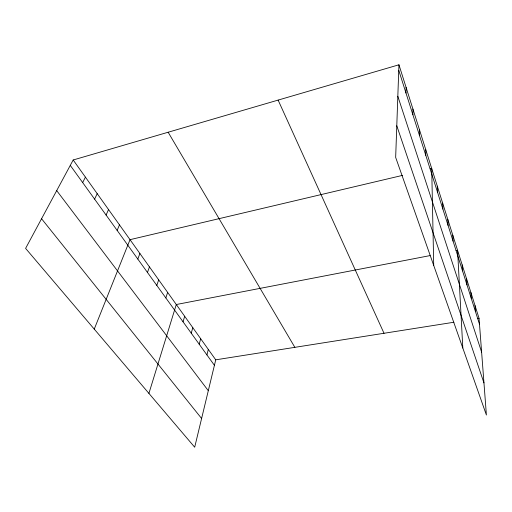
<?xml version="1.0" encoding="UTF-8"?>
<svg xmlns="http://www.w3.org/2000/svg" width="512" height="512" viewBox="0 0 512 512"><rect width="100%" height="100%" fill="white"/><g stroke="black" fill="none" stroke-linecap="round" stroke-linejoin="round"><path stroke-width="0.77" d="M412.883 114.739L412.934 109.05M405.978 93.03L406.099 87.424M398.944 64.787L395.667 157.414L486.4 415.014L479.046 318.285L398.944 64.787L73.184 159.987L25.6 248.39L194.688 447.213L215.738 359.821L73.184 159.987M206.925 354.931L208.314 349.427M199.206 344.224L200.672 338.707M191.251 333.19L192.794 327.667M183.046 321.811L184.672 316.275M148.915 393.389L176.288 304.525L430.067 255.597M165.837 297.933L167.629 292.39M156.8 285.402L158.694 279.859M147.462 272.448L149.453 266.912M137.805 259.053L139.904 253.517M94.253 329.114L130.022 239.667L402.522 175.379M117.146 230.4L119.475 224.89M106.08 215.053L108.544 209.562M94.598 199.123L97.197 193.658M82.669 182.579L85.421 177.146M430.17 168.851L431.712 168.493L433.722 265.453M456.038 250.592L457.562 250.298L462.816 348.051M215.738 359.821L453.888 322.253M477.466 318.534L479.046 318.285M41.562 218.739L201.606 418.49M56.698 190.611L208.301 390.694M70.278 165.389L214.413 365.312M168.147 132.237L294.854 347.341M278.118 100.096L384.013 333.28M396.787 125.773L483.955 382.893M397.83 96.294L481.619 352.122M398.752 70.298L479.501 324.275M475.046 305.619L475.475 311.622M470.906 292.518L471.309 298.515M466.611 278.944L466.995 284.947M462.17 264.877L462.522 270.88M452.781 235.162L453.069 241.146M447.814 219.456L448.07 225.414M442.656 203.13L442.874 209.062M437.293 186.157L437.466 192.058M425.722 149.523L425.792 155.341M419.469 129.728L419.475 135.488"/></g></svg>
